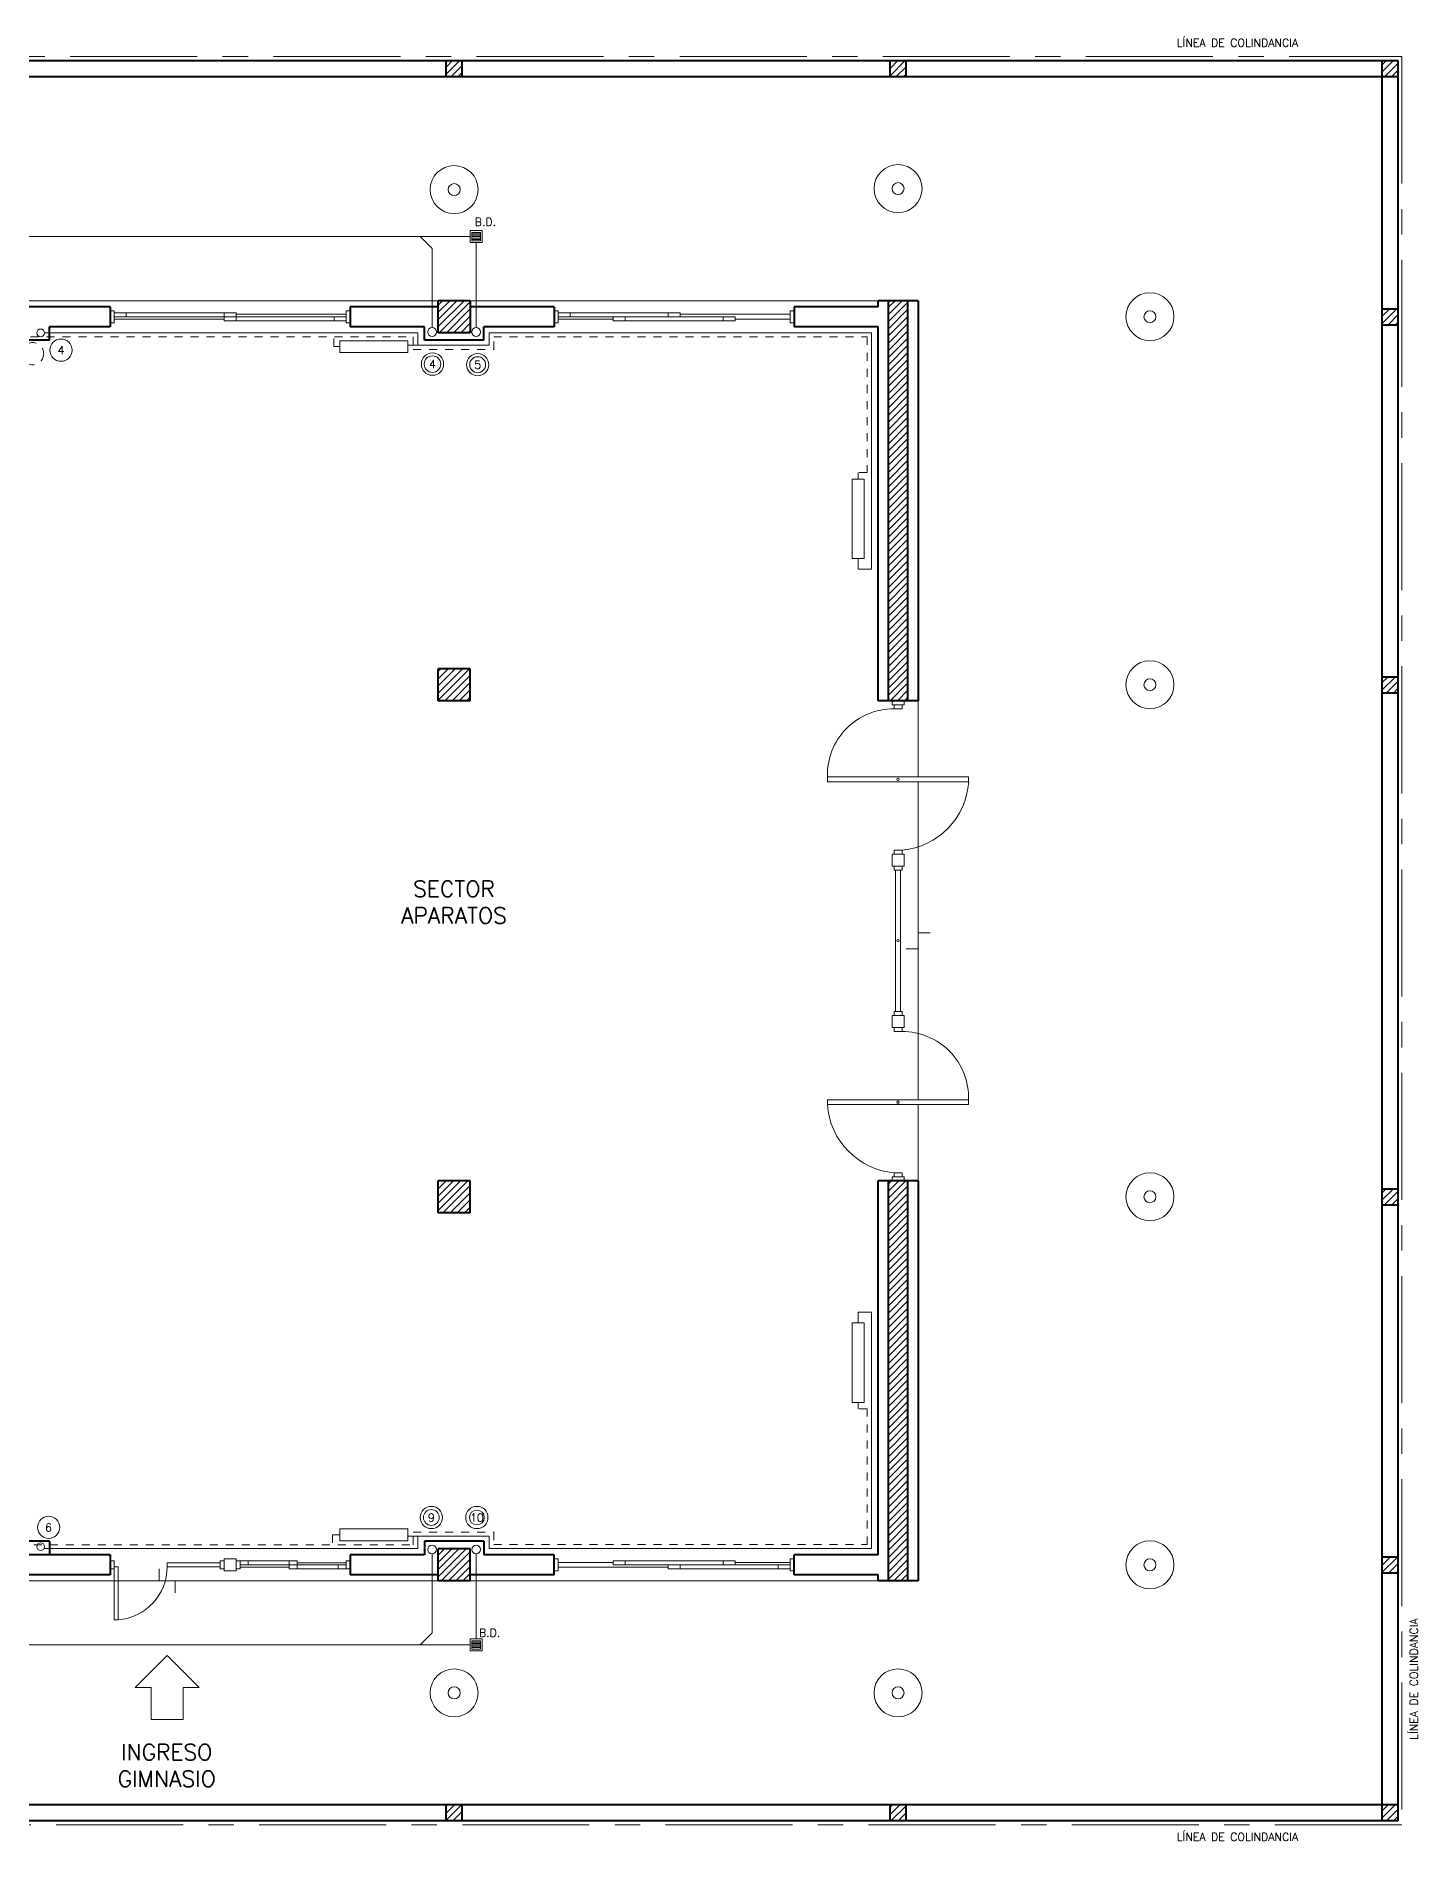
# Model space of a CAD drawing. Extents: x 1009 to 1343, y -172900 to 201.
# Drawn here: x 1046.82 to 1064.1, y 4.5 to 27.06 of the extents above; entities that cross this region are included whole.
import ezdxf

# ---------------------------------------------------------------- set-up
doc = ezdxf.new("R2010")
doc.units = 0
doc.header["$LTSCALE"] = 0.5
doc.linetypes.add('ACAD_ISO03W100', pattern=[30, 12, -18])
doc.linetypes.add('CENTER', pattern=[50.8, 31.75, -6.35, 6.35, -6.35])
for name, color, linetype, lineweight in [('Agua caliente', 230, 'CONTINUOUS', 18), ('Agua fria', 5, 'ACAD_ISO03W100', 18), ('Carpintería', 55, 'CONTINUOUS', 20), ('Detalles .05', 243, 'CONTINUOUS', 5), ('Detalles 01', 8, 'CONTINUOUS', 9), ('Muros corte', 7, 'CONTINUOUS', 40), ('Pisos', 252, 'CONTINUOUS', 18), ('Pluviales', 41, 'CONTINUOUS', 18), ('Punta 01', 6, 'CONTINUOUS', 9), ('Punta 02', 11, 'CONTINUOUS', 20)]:
    doc.layers.add(name, color=color, linetype=linetype, lineweight=lineweight)
doc.styles.add('Texto 1 mm', font='simplex.shx', dxfattribs={"height": 0.1})
doc.styles.add('Texto 2 mm', font='simplex.shx', dxfattribs={"height": 0.2})
pattern_1 = [(45, (0.07745, -105.529446), (-0.0449012806, 0.0449012806), [])]

msp = doc.modelspace()

# ---------------------------------------------------------------- hatches: boundary and pattern name
at = {"layer": 'Detalles 01'}
h = msp.add_hatch(dxfattribs=at)
h.set_pattern_fill('ANSI31', color=256, scale=0.02, style=0)
h.set_pattern_definition(pattern_1)
h.paths.add_polyline_path([(1052.146, 26.752), (1051.946, 26.752), (1051.946, 26.552), (1052.146, 26.552)])
h = msp.add_hatch(dxfattribs=at)
h.set_pattern_fill('ANSI31', color=256, scale=0.02, style=0)
h.set_pattern_definition(pattern_1)
h.paths.add_polyline_path([(1057.496, 26.752), (1057.496, 26.552), (1057.696, 26.552), (1057.696, 26.752)])
h = msp.add_hatch(dxfattribs=at)
h.set_pattern_fill('ANSI31', color=256, scale=0.02, style=0)
h.set_pattern_definition(pattern_1)
h.paths.add_polyline_path([(1063.646, 26.552), (1063.846, 26.552), (1063.846, 26.752), (1063.646, 26.752)])
h = msp.add_hatch(dxfattribs=at)
h.set_pattern_fill('ANSI31', color=256, scale=0.02, style=0)
h.set_pattern_definition(pattern_1)
h.paths.add_polyline_path([(1052.246, 23.352), (1052.246, 23.752), (1051.846, 23.752), (1051.846, 23.352)])
h = msp.add_hatch(dxfattribs=at)
h.set_pattern_fill('ANSI31', color=256, scale=0.02, style=0)
h.set_pattern_definition(pattern_1)
h.paths.add_polyline_path([(1057.716, 23.752), (1057.476, 23.752), (1057.476, 18.752), (1057.716, 18.752)])
h = msp.add_hatch(dxfattribs=at)
h.set_pattern_fill('ANSI31', color=256, scale=0.02, style=0)
h.set_pattern_definition(pattern_1)
h.paths.add_polyline_path([(1063.646, 23.452), (1063.846, 23.452), (1063.846, 23.652), (1063.646, 23.652)])
h = msp.add_hatch(dxfattribs=at)
h.set_pattern_fill('ANSI31', color=256, scale=0.02, style=0)
h.set_pattern_definition(pattern_1)
h.paths.add_polyline_path([(1052.246, 19.152), (1051.846, 19.152), (1051.846, 18.752), (1052.246, 18.752)])
h = msp.add_hatch(dxfattribs=at)
h.set_pattern_fill('ANSI31', color=256, scale=0.02, style=0)
h.set_pattern_definition(pattern_1)
h.paths.add_polyline_path([(1063.846, 18.852), (1063.846, 19.052), (1063.646, 19.052), (1063.646, 18.852)])
h = msp.add_hatch(dxfattribs=at)
h.set_pattern_fill('ANSI31', color=256, scale=0.02, style=0)
h.set_pattern_definition(pattern_1)
h.paths.add_polyline_path([(1052.246, 12.752), (1051.846, 12.752), (1051.846, 12.352), (1052.246, 12.352)])
h = msp.add_hatch(dxfattribs=at)
h.set_pattern_fill('ANSI31', color=256, scale=0.02, style=0)
h.set_pattern_definition(pattern_1)
h.paths.add_polyline_path([(1057.716, 12.752), (1057.476, 12.752), (1057.476, 7.752), (1057.716, 7.752)])
h = msp.add_hatch(dxfattribs=at)
h.set_pattern_fill('ANSI31', color=256, scale=0.02, style=0)
h.set_pattern_definition(pattern_1)
h.paths.add_polyline_path([(1063.846, 12.652), (1063.646, 12.652), (1063.646, 12.452), (1063.846, 12.452)])
h = msp.add_hatch(dxfattribs=at)
h.set_pattern_fill('ANSI31', color=256, scale=0.02, style=0)
h.set_pattern_definition(pattern_1)
h.paths.add_polyline_path([(1051.846, 7.752), (1052.246, 7.752), (1052.246, 8.152), (1051.846, 8.152)])
h = msp.add_hatch(dxfattribs=at)
h.set_pattern_fill('ANSI31', color=256, scale=0.02, style=0)
h.set_pattern_definition([(45, (1e-13, -107.65593), (-0.0449012806, 0.0449012806), [])])
h.paths.add_polyline_path([(1063.846, 8.052), (1063.646, 8.052), (1063.646, 7.852), (1063.846, 7.852)])
h = msp.add_hatch(dxfattribs=at)
h.set_pattern_fill('ANSI31', color=256, scale=0.02, style=0)
h.set_pattern_definition(pattern_1)
h.paths.add_polyline_path([(1052.146, 4.952), (1051.946, 4.952), (1051.946, 4.752), (1052.146, 4.752)])
h = msp.add_hatch(dxfattribs=at)
h.set_pattern_fill('ANSI31', color=256, scale=0.02, style=0)
h.set_pattern_definition(pattern_1)
h.paths.add_polyline_path([(1057.696, 4.952), (1057.496, 4.952), (1057.496, 4.752), (1057.696, 4.752)])
h = msp.add_hatch(dxfattribs=at)
h.set_pattern_fill('ANSI31', color=256, scale=0.02, style=0)
h.set_pattern_definition(pattern_1)
h.paths.add_polyline_path([(1063.646, 4.752), (1063.846, 4.752), (1063.846, 4.952), (1063.646, 4.952)])

# ---------------------------------------------------------------- linework, layer by layer
at = {"layer": 'Agua caliente', "lineweight": 20, "ltscale": 0.01}
for p, q in [((1046.925, 23.349), (1051.59, 23.349)), ((1051.59, 23.349), (1051.59, 23.195)), ((1052.483, 23.195), (1052.483, 23.348)), ((1052.483, 23.348), (1057.263, 23.348)), ((1057.263, 23.348), (1057.263, 20.396)), ((1051.59, 23.195), (1051.465, 23.195)), ((1051.59, 23.195), (1052.483, 23.195)), ((1057.098, 20.53), (1057.098, 20.396)), ((1057.098, 20.396), (1057.263, 20.396)), ((1057.098, 10.975), (1057.098, 11.108)), ((1057.098, 11.108), (1057.263, 11.108)), ((1057.263, 8.156), (1057.263, 11.108)), ((1046.925, 8.156), (1051.59, 8.156)), ((1051.59, 8.309), (1051.465, 8.309)), ((1051.59, 8.309), (1052.483, 8.309)), ((1051.59, 8.156), (1051.59, 8.309)), ((1052.483, 8.309), (1052.483, 8.156)), ((1052.483, 8.156), (1057.263, 8.156))]:
    msp.add_line(p, q, dxfattribs=at)
for centre, radius in [((1046.876, 23.349), 0.0486), ((1047.13, 23.133), 0.139), ((1046.975, 8.42), 0.139), ((1046.876, 8.179), 0.0486)]:
    msp.add_circle(centre, radius, dxfattribs=at)
at = {"layer": 'Agua fria', "lineweight": 20, "ltscale": 0.01}
for p, q in [((1046.748, 23.3), (1051.534, 23.3)), ((1050.541, 23.178), (1050.541, 23.3)), ((1051.534, 23.3), (1051.534, 23.143)), ((1052.54, 23.143), (1052.54, 23.298)), ((1052.54, 23.298), (1057.21, 23.298)), ((1057.21, 23.298), (1057.21, 21.604)), ((1050.617, 23.178), (1050.541, 23.178)), ((1051.534, 23.143), (1052.54, 23.143)), ((1057.098, 21.522), (1057.098, 21.604)), ((1057.21, 21.604), (1057.098, 21.604)), ((1057.098, 9.982), (1057.098, 9.9)), ((1057.21, 9.9), (1057.098, 9.9)), ((1057.21, 8.206), (1057.21, 9.9)), ((1051.534, 8.204), (1051.534, 8.361)), ((1051.534, 8.361), (1052.54, 8.361)), ((1052.54, 8.361), (1052.54, 8.206)), ((1046.79, 8.204), (1051.534, 8.204)), ((1050.617, 8.327), (1050.526, 8.327)), ((1050.526, 8.327), (1050.526, 8.204)), ((1052.54, 8.206), (1057.21, 8.206))]:
    msp.add_line(p, q, dxfattribs=at)
msp.add_circle((1046.775, 23.09), 0.139, dxfattribs=at)
at = {"layer": 'Carpintería'}
for p, q in [((1047.796, 23.627), (1047.746, 23.627)), ((1047.796, 23.477), (1047.746, 23.477)), ((1047.796, 23.627), (1047.796, 23.477)), ((1049.321, 23.602), (1047.796, 23.602)), ((1050.696, 23.552), (1047.796, 23.552)), ((1047.946, 23.602), (1047.946, 23.552)), ((1049.171, 23.552), (1049.171, 23.602)), ((1049.171, 23.552), (1049.171, 23.502)), ((1050.696, 23.502), (1049.171, 23.502)), ((1049.321, 23.552), (1049.321, 23.602)), ((1049.321, 23.552), (1049.321, 23.502)), ((1050.546, 23.502), (1050.546, 23.552)), ((1050.696, 23.627), (1050.696, 23.477)), ((1050.746, 23.627), (1050.696, 23.627)), ((1050.746, 23.477), (1050.696, 23.477)), ((1053.346, 23.627), (1053.296, 23.627)), ((1053.346, 23.477), (1053.296, 23.477)), ((1053.346, 23.627), (1053.346, 23.477)), ((1054.871, 23.602), (1053.346, 23.602)), ((1055.558, 23.552), (1053.346, 23.552)), ((1053.496, 23.602), (1053.496, 23.552)), ((1054.033, 23.552), (1054.033, 23.502)), ((1055.558, 23.502), (1054.033, 23.502)), ((1054.183, 23.552), (1054.183, 23.502)), ((1054.721, 23.552), (1054.721, 23.602)), ((1054.871, 23.552), (1054.871, 23.602)), ((1055.408, 23.502), (1055.408, 23.552)), ((1055.558, 23.502), (1055.558, 23.552)), ((1056.246, 23.627), (1056.246, 23.477)), ((1056.296, 23.627), (1056.246, 23.627)), ((1056.296, 23.477), (1056.246, 23.477)), ((1057.521, 18.752), (1057.521, 18.702)), ((1057.671, 18.752), (1057.671, 18.702)), ((1057.671, 18.702), (1057.521, 18.702)), ((1057.546, 18.702), (1057.546, 18.652)), ((1057.646, 18.652), (1057.546, 18.652)), ((1057.646, 18.702), (1057.646, 18.652)), ((1056.712, 17.799), (1058.479, 17.799)), ((1056.712, 17.739), (1056.712, 17.799)), ((1056.712, 17.739), (1058.479, 17.739)), ((1058.479, 17.799), (1058.479, 17.739)), ((1057.521, 16.835), (1057.521, 16.685)), ((1057.521, 16.835), (1057.671, 16.835)), ((1057.546, 16.835), (1057.546, 16.885)), ((1057.546, 16.885), (1057.646, 16.885)), ((1057.646, 16.885), (1057.646, 16.835)), ((1057.671, 16.835), (1057.671, 16.685)), ((1057.521, 16.685), (1057.671, 16.685)), ((1057.546, 16.685), (1057.546, 16.635)), ((1057.646, 16.635), (1057.546, 16.635)), ((1057.566, 14.869), (1057.566, 16.635)), ((1057.626, 14.869), (1057.626, 16.635)), ((1057.646, 16.685), (1057.646, 16.635)), ((1057.521, 14.819), (1057.521, 14.669)), ((1057.521, 14.819), (1057.671, 14.819)), ((1057.521, 14.669), (1057.671, 14.669)), ((1057.546, 14.819), (1057.546, 14.869)), ((1057.546, 14.869), (1057.646, 14.869)), ((1057.546, 14.669), (1057.546, 14.619)), ((1057.646, 14.869), (1057.646, 14.819)), ((1057.646, 14.669), (1057.646, 14.619)), ((1057.671, 14.819), (1057.671, 14.669)), ((1057.646, 14.619), (1057.546, 14.619)), ((1056.712, 13.765), (1058.479, 13.765)), ((1056.712, 13.705), (1056.712, 13.765)), ((1058.479, 13.765), (1058.479, 13.705)), ((1056.712, 13.705), (1058.479, 13.705)), ((1057.671, 12.802), (1057.521, 12.802)), ((1057.521, 12.802), (1057.521, 12.752)), ((1057.546, 12.802), (1057.546, 12.852)), ((1057.546, 12.852), (1057.646, 12.852)), ((1057.646, 12.852), (1057.646, 12.802)), ((1057.671, 12.802), (1057.671, 12.752)), ((1047.796, 8.002), (1047.746, 8.002)), ((1047.796, 7.902), (1047.746, 7.902)), ((1047.796, 7.902), (1047.796, 8.002)), ((1047.796, 7.265), (1047.796, 7.927)), ((1047.846, 7.927), (1047.796, 7.927)), ((1047.846, 7.265), (1047.846, 7.927)), ((1048.458, 7.927), (1048.458, 7.977)), ((1048.458, 7.977), (1049.121, 7.977)), ((1048.458, 7.927), (1049.121, 7.927)), ((1049.171, 8.002), (1049.121, 8.002)), ((1049.121, 8.002), (1049.121, 7.902)), ((1049.121, 7.902), (1049.171, 7.902)), ((1049.321, 8.027), (1049.171, 8.027)), ((1049.171, 7.877), (1049.171, 8.027)), ((1049.321, 7.877), (1049.321, 8.027)), ((1049.321, 8.002), (1049.371, 8.002)), ((1049.321, 7.902), (1049.371, 7.902)), ((1049.371, 7.902), (1049.371, 8.002)), ((1049.371, 8.002), (1050.083, 8.002)), ((1049.371, 7.952), (1050.696, 7.952)), ((1049.471, 7.952), (1049.471, 8.002)), ((1049.983, 7.902), (1049.983, 8.002)), ((1049.983, 7.902), (1050.696, 7.902)), ((1050.083, 7.902), (1050.083, 8.002)), ((1050.596, 7.952), (1050.596, 7.902)), ((1050.746, 8.002), (1050.696, 8.002)), ((1050.696, 8.002), (1050.696, 7.902)), ((1050.696, 7.902), (1050.746, 7.902)), ((1053.296, 8.027), (1053.346, 8.027)), ((1053.346, 7.877), (1053.346, 8.027)), ((1054.033, 8.002), (1055.558, 8.002)), ((1054.033, 8.002), (1054.033, 7.952)), ((1054.033, 7.952), (1056.246, 7.952)), ((1054.183, 8.002), (1054.183, 7.952)), ((1054.721, 7.952), (1054.721, 7.902)), ((1054.721, 7.902), (1056.246, 7.902)), ((1054.871, 7.952), (1054.871, 7.902)), ((1055.408, 7.952), (1055.408, 8.002)), ((1055.558, 7.952), (1055.558, 8.002)), ((1056.096, 7.902), (1056.096, 7.952)), ((1056.246, 7.877), (1056.246, 8.027)), ((1056.246, 8.027), (1056.296, 8.027)), ((1049.321, 7.877), (1049.171, 7.877)), ((1053.296, 7.877), (1053.346, 7.877)), ((1056.246, 7.877), (1056.296, 7.877)), ((1047.796, 7.265), (1047.846, 7.265))]:
    msp.add_line(p, q, dxfattribs=at)
at = {"layer": 'Detalles .05'}
for centre in [(1057.596, 17.769), (1057.596, 15.752), (1057.596, 13.735)]:
    msp.add_circle(centre, 0.015, dxfattribs=at)
at = {"layer": 'Detalles 01', "linetype": 'CENTER', "ltscale": 0.1}
for p, q in [((1021.846, 26.802), (1063.896, 26.802)), ((1063.896, 26.802), (1063.896, 4.702)), ((1063.896, 4.702), (1021.846, 4.702))]:
    msp.add_line(p, q, dxfattribs=at)
at = {"layer": 'Detalles 01'}
for p, q in [((1049.171, 23.522), (1047.796, 23.522)), ((1050.696, 23.582), (1049.321, 23.582)), ((1054.033, 23.522), (1053.346, 23.522)), ((1056.246, 23.582), (1054.871, 23.582)), ((1055.558, 23.522), (1056.246, 23.522)), ((1057.996, 15.852), (1057.846, 15.852)), ((1057.846, 15.652), (1057.696, 15.652)), ((1048.358, 7.902), (1048.358, 7.752)), ((1049.983, 7.922), (1049.371, 7.922)), ((1050.696, 7.979), (1050.083, 7.979)), ((1054.033, 7.982), (1053.346, 7.982)), ((1053.346, 7.922), (1054.721, 7.922)), ((1055.558, 7.982), (1056.246, 7.982)), ((1048.558, 7.752), (1048.558, 7.602))]:
    msp.add_line(p, q, dxfattribs=at)
for centre, radius in [((1052.046, 25.14), 0.3), ((1057.596, 25.152), 0.3), ((1052.046, 25.14), 0.075), ((1057.596, 25.152), 0.075), ((1060.746, 23.552), 0.3), ((1060.746, 23.552), 0.075), ((1060.746, 18.952), 0.3), ((1060.746, 18.952), 0.075), ((1060.746, 12.552), 0.3), ((1060.746, 12.552), 0.075), ((1060.746, 7.952), 0.3), ((1060.746, 7.952), 0.075), ((1052.046, 6.352), 0.3), ((1057.596, 6.352), 0.3), ((1052.046, 6.352), 0.075), ((1057.596, 6.352), 0.075)]:
    msp.add_circle(centre, radius, dxfattribs=at)
for centre, radius, start, end in [((1057.543, 17.821), 0.831, 89.8486, 181.5101), ((1057.566, 17.797), 0.915, 275.0167, 356.342), ((1057.648, 13.787), 0.831, 358.4899, 90.1514), ((1057.626, 13.764), 0.915, 183.658, 264.9833), ((1047.792, 7.929), 0.666, 274.6232, 359.8683)]:
    msp.add_arc(centre, radius, start, end, dxfattribs=at)
at = {"layer": 'Muros corte'}
for p, q in [((1021.846, 26.752), (1063.846, 26.752)), ((1051.946, 26.552), (1051.946, 26.752)), ((1052.146, 26.552), (1052.146, 26.752)), ((1057.496, 26.552), (1057.496, 26.752)), ((1057.696, 26.552), (1057.696, 26.752)), ((1063.646, 26.752), (1063.646, 4.752)), ((1063.846, 26.752), (1063.846, 4.752)), ((1021.846, 26.552), (1063.846, 26.552)), ((1052.246, 23.752), (1051.846, 23.752)), ((1051.846, 23.352), (1051.846, 23.752)), ((1052.246, 23.752), (1052.246, 23.352)), ((1057.846, 23.752), (1057.346, 23.752)), ((1057.346, 23.677), (1057.346, 23.752)), ((1057.476, 18.752), (1057.476, 23.752)), ((1057.716, 23.752), (1057.716, 18.752)), ((1057.846, 23.752), (1057.846, 18.752)), ((1047.746, 23.677), (1046.646, 23.677)), ((1047.746, 23.677), (1047.746, 23.427)), ((1051.846, 23.677), (1050.746, 23.677)), ((1050.746, 23.677), (1050.746, 23.427)), ((1053.296, 23.677), (1052.246, 23.677)), ((1053.296, 23.677), (1053.296, 23.427)), ((1057.346, 23.677), (1056.296, 23.677)), ((1056.296, 23.677), (1056.296, 23.427)), ((1063.646, 23.652), (1063.846, 23.652)), ((1046.986, 23.257), (1046.246, 23.257)), ((1047.746, 23.427), (1046.986, 23.427)), ((1046.986, 23.257), (1046.986, 23.427)), ((1051.676, 23.427), (1050.746, 23.427)), ((1051.676, 23.257), (1051.676, 23.427)), ((1052.416, 23.257), (1051.676, 23.257)), ((1052.246, 23.352), (1051.846, 23.352)), ((1053.296, 23.427), (1052.416, 23.427)), ((1052.416, 23.257), (1052.416, 23.427)), ((1057.346, 23.427), (1056.296, 23.427)), ((1057.346, 18.752), (1057.346, 23.427)), ((1063.646, 23.452), (1063.846, 23.452)), ((1052.246, 19.152), (1051.846, 19.152)), ((1051.846, 18.752), (1051.846, 19.152)), ((1052.246, 18.752), (1052.246, 19.152)), ((1063.646, 19.052), (1063.846, 19.052)), ((1052.246, 18.752), (1051.846, 18.752)), ((1057.846, 18.752), (1057.346, 18.752)), ((1057.671, 18.752), (1057.521, 18.752)), ((1063.646, 18.852), (1063.846, 18.852)), ((1052.246, 12.752), (1051.846, 12.752)), ((1051.846, 12.352), (1051.846, 12.752)), ((1052.246, 12.352), (1052.246, 12.752)), ((1057.846, 12.752), (1057.346, 12.752)), ((1057.346, 8.077), (1057.346, 12.752)), ((1057.476, 7.752), (1057.476, 12.752)), ((1057.671, 12.752), (1057.521, 12.752)), ((1057.716, 12.752), (1057.716, 7.752)), ((1057.846, 12.752), (1057.846, 7.752)), ((1063.646, 12.652), (1063.846, 12.652)), ((1063.646, 12.452), (1063.846, 12.452)), ((1052.246, 12.352), (1051.846, 12.352)), ((1046.986, 8.247), (1046.246, 8.247)), ((1046.986, 8.247), (1046.986, 8.077)), ((1052.416, 8.247), (1051.676, 8.247)), ((1051.676, 8.247), (1051.676, 8.077)), ((1052.246, 8.152), (1051.846, 8.152)), ((1051.846, 7.752), (1051.846, 8.152)), ((1052.246, 7.752), (1052.246, 8.152)), ((1052.416, 8.247), (1052.416, 8.077)), ((1047.746, 8.077), (1046.646, 8.077)), ((1047.746, 8.077), (1047.746, 7.827)), ((1051.676, 8.077), (1050.746, 8.077)), ((1050.746, 8.077), (1050.746, 7.827)), ((1053.296, 8.077), (1052.416, 8.077)), ((1053.296, 7.827), (1053.296, 8.077)), ((1056.296, 7.827), (1056.296, 8.077)), ((1057.346, 8.077), (1056.296, 8.077)), ((1063.646, 8.052), (1063.846, 8.052)), ((1047.746, 7.827), (1046.646, 7.827)), ((1051.846, 7.827), (1050.746, 7.827)), ((1052.246, 7.752), (1051.846, 7.752)), ((1053.296, 7.827), (1052.246, 7.827)), ((1057.346, 7.827), (1056.296, 7.827)), ((1057.346, 7.752), (1057.346, 7.827)), ((1057.846, 7.752), (1057.346, 7.752)), ((1057.671, 7.752), (1057.521, 7.752)), ((1063.646, 7.852), (1063.846, 7.852)), ((1063.846, 4.952), (1021.846, 4.952)), ((1063.846, 4.752), (1021.846, 4.752)), ((1051.946, 4.752), (1051.946, 4.952)), ((1052.146, 4.752), (1052.146, 4.952)), ((1057.496, 4.752), (1057.496, 4.952)), ((1057.696, 4.752), (1057.696, 4.952))]:
    msp.add_line(p, q, dxfattribs=at)
at = {"layer": 'Pisos'}
for p, q in [((1051.846, 23.752), (1046.646, 23.752)), ((1057.346, 23.752), (1052.246, 23.752)), ((1057.846, 18.752), (1057.846, 17.799)), ((1057.846, 17.739), (1057.846, 13.765)), ((1057.846, 13.705), (1057.846, 12.752)), ((1051.846, 7.752), (1046.646, 7.752)), ((1057.346, 7.752), (1052.246, 7.752))]:
    msp.add_line(p, q, dxfattribs=at)
at = {"layer": 'Pluviales', "lineweight": 20, "ltscale": 0.01}
for p, q in [((1052.377, 24.604), (1052.266, 24.604)), ((1052.266, 24.604), (1052.266, 24.501)), ((1052.266, 24.587), (1052.377, 24.587)), ((1052.377, 24.501), (1052.377, 24.604)), ((1052.246, 24.553), (1041.922, 24.553)), ((1051.62, 24.553), (1051.77, 24.403)), ((1051.77, 23.415), (1051.77, 24.403)), ((1052.266, 24.57), (1052.377, 24.57)), ((1052.266, 24.553), (1052.377, 24.553)), ((1052.266, 24.535), (1052.377, 24.535)), ((1052.266, 24.518), (1052.377, 24.518)), ((1052.266, 24.501), (1052.377, 24.501)), ((1052.321, 23.415), (1052.321, 24.478)), ((1051.77, 8.089), (1051.77, 7.102)), ((1052.321, 8.089), (1052.321, 7.026)), ((1051.62, 6.952), (1051.77, 7.102)), ((1052.266, 7.004), (1052.377, 7.004)), ((1052.266, 6.9), (1052.266, 7.004)), ((1052.377, 7.004), (1052.377, 6.9)), ((1052.246, 6.952), (1041.922, 6.952)), ((1052.266, 6.986), (1052.377, 6.986)), ((1052.266, 6.969), (1052.377, 6.969)), ((1052.266, 6.952), (1052.377, 6.952)), ((1052.266, 6.934), (1052.377, 6.934)), ((1052.266, 6.917), (1052.377, 6.917)), ((1052.377, 6.9), (1052.266, 6.9))]:
    msp.add_line(p, q, dxfattribs=at)
for points in [[(1052.246, 24.478), (1052.398, 24.478), (1052.398, 24.627), (1052.246, 24.627)], [(1052.246, 7.026), (1052.398, 7.026), (1052.398, 6.878), (1052.246, 6.878)]]:
    msp.add_lwpolyline(points, close=True, dxfattribs=at)
at = {"layer": 'Pluviales'}
for centre, radius in [((1051.77, 23.36), 0.055), ((1052.321, 23.36), 0.055), ((1051.775, 22.959), 0.139), ((1052.34, 22.952), 0.139), ((1051.761, 8.544), 0.139), ((1052.33, 8.544), 0.139), ((1051.77, 8.144), 0.055), ((1052.321, 8.144), 0.055)]:
    msp.add_circle(centre, radius, dxfattribs=at)
at = {"layer": 'Pluviales', "lineweight": 20, "ltscale": 0.01}
for centre, radius in [((1051.775, 22.959), 0.103), ((1052.34, 22.952), 0.0999), ((1051.761, 8.544), 0.0983), ((1052.33, 8.544), 0.0923)]:
    msp.add_circle(centre, radius, dxfattribs=at)
at = {"layer": 'Punta 02'}
for p, q in [((1048.056, 6.419), (1048.456, 6.819)), ((1048.856, 6.419), (1048.456, 6.819)), ((1048.056, 6.419), (1048.256, 6.419)), ((1048.256, 6.419), (1048.256, 6.019)), ((1048.656, 6.419), (1048.656, 6.019)), ((1048.656, 6.419), (1048.856, 6.419)), ((1048.256, 6.019), (1048.656, 6.019))]:
    msp.add_line(p, q, dxfattribs=at)
at = {"layer": 'Punta 02', "lineweight": 20, "ltscale": 0.01}
for points in [[(1050.617, 23.252), (1051.465, 23.252), (1051.465, 23.103), (1050.617, 23.103)], [(1057.024, 20.53), (1057.024, 21.522), (1057.173, 21.522), (1057.173, 20.53)], [(1057.024, 10.975), (1057.024, 9.982), (1057.173, 9.982), (1057.173, 10.975)], [(1050.617, 8.252), (1051.465, 8.252), (1051.465, 8.401), (1050.617, 8.401)]]:
    msp.add_lwpolyline(points, close=True, dxfattribs=at)

# ---------------------------------------------------------------- texts
at = {"layer": 'Punta 01', "lineweight": 20, "char_height": 0.1, "style": 'Texto 1 mm'}
for s, insert, width, attachment_point in [('LÍNEA DE COLINDANCIA', (1061.081, 27.025), 1.75477, 1), ('B.D.', (1052.437, 24.686), 0.7584, 8), ('B.D.', (1052.489, 7.153), 0.7584, 2), ('LÍNEA DE COLINDANCIA', (1061.081, 4.602), 1.75477, 1)]:
    msp.add_mtext(s, dxfattribs=dict(at, insert=insert, width=width, attachment_point=attachment_point))
at = {"layer": 'Punta 01', "lineweight": 20, "ltscale": 0.01, "char_height": 0.1, "width": 0.92289, "attachment_point": 2, "style": 'Texto 1 mm'}
for s, insert in [('4', (1047.13, 23.182)), ('6', (1046.974, 8.468))]:
    msp.add_mtext(s, dxfattribs=dict(at, insert=insert))
at = {"layer": 'Punta 01', "char_height": 0.1, "width": 0.92289, "attachment_point": 2, "style": 'Texto 1 mm'}
for s, insert in [('4', (1051.775, 23.007)), ('5', (1052.34, 23.001)), ('9', (1051.761, 8.592)), ('10', (1052.33, 8.592))]:
    msp.add_mtext(s, dxfattribs=dict(at, insert=insert))
at = {"layer": 'Punta 01', "lineweight": 20, "insert": (1063.996, 5.765), "char_height": 0.1, "width": 1.75477, "attachment_point": 1, "rotation": 90, "style": 'Texto 1 mm'}
msp.add_mtext('LÍNEA DE COLINDANCIA', dxfattribs=at)
at = {"layer": 'Punta 02', "lineweight": 20, "char_height": 0.2, "attachment_point": 2, "style": 'Texto 2 mm'}
for s, insert, width in [('SECTOR\\PAPARATOS', (1052.044, 16.501), 1.80059), ('INGRESO\\PGIMNASIO', (1048.452, 5.711), 1.4466)]:
    msp.add_mtext(s, dxfattribs=dict(at, insert=insert, width=width))

doc.saveas('drawing.dxf')
